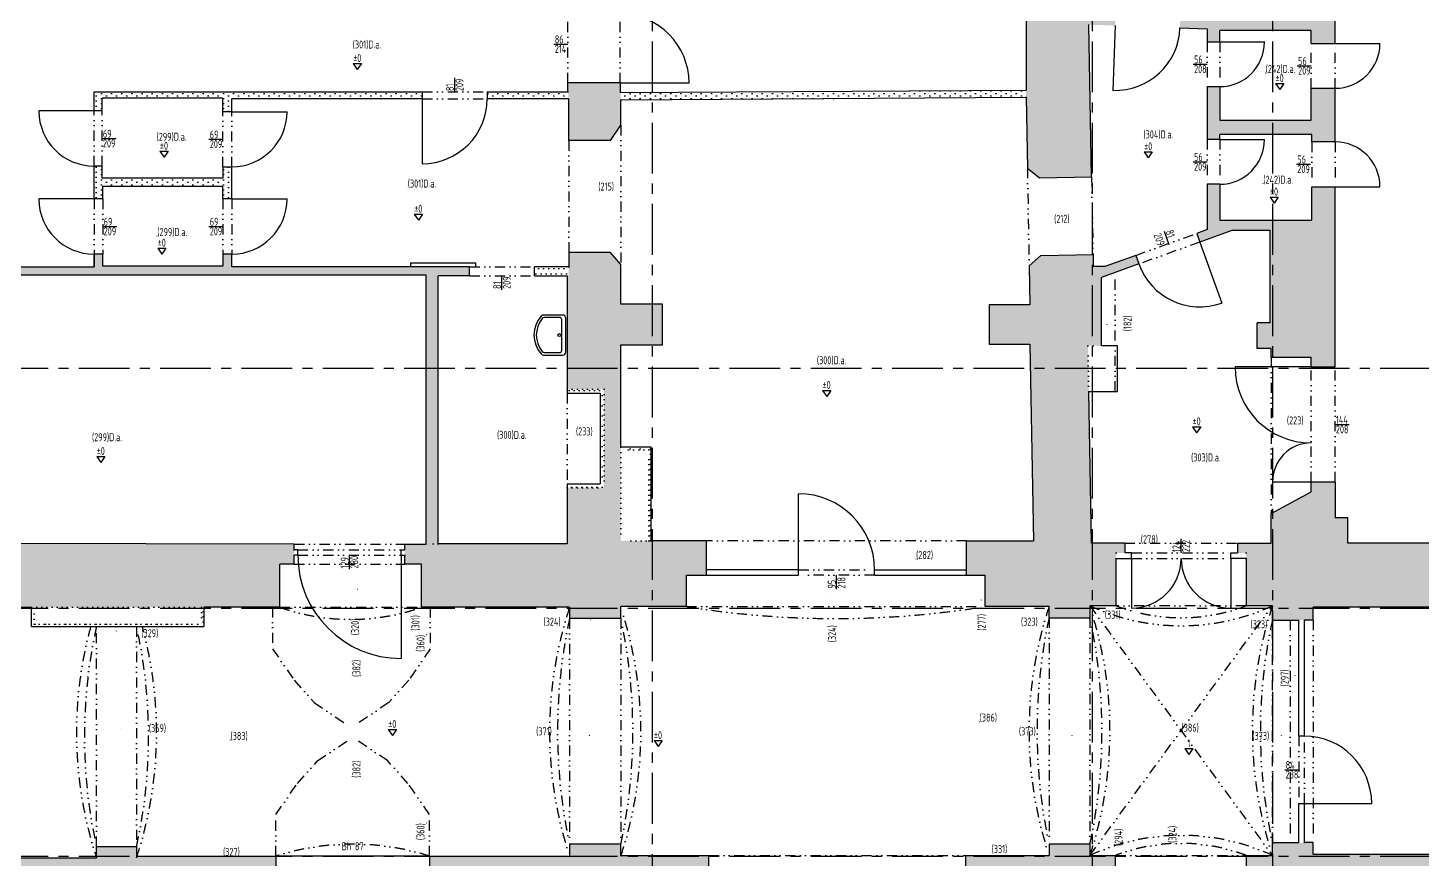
# Model space of a CAD drawing. Header units: centimetres. Extents: x -147 to 196535, y -264 to 83836.
# Drawn here: x 129409 to 164244, y 25113 to 45893 of the extents above; entities that cross this region are included whole.
import ezdxf
from ezdxf.enums import TextEntityAlignment as Align

# ---------------------------------------------------------------- set-up
doc = ezdxf.new("R2010")
doc.units = ezdxf.units.CM
doc.header["$LTSCALE"] = 20
doc.header["$PDMODE"] = 2
for name, pattern in [('GETRENNT', [31.75, 12.7, -6.35, 0, -6.35, 0, -6.35]), ('MITTE', [50.8, 31.75, -6.35, 6.35, -6.35]), ('PUNKT', [6.35, 0, -6.35])]:
    doc.linetypes.add(name, pattern=pattern)
for name, color, linetype in [('VBW.Abgelotet', 6, 'GETRENNT'), ('VBW.AbgelotetUmgeklappt', 252, 'GETRENNT'), ('VBW.Achsen', 244, 'MITTE'), ('VBW.Ansicht', 3, 'Continuous'), ('VBW.HoeheAbsolut', 142, 'Continuous'), ('VBW.HoeheRelativ', 2, 'Continuous'), ('VBW.Installation', 200, 'Continuous'), ('VBW.Sanitaer', 4, 'Continuous'), ('VBW.Schnitt', 7, 'Continuous'), ('VBW.SchnittTrockenbau', 42, 'Continuous'), ('VBW.Schraffur', 9, 'Continuous'), ('VBW.Text', 84, 'Continuous'), ('VBW.Tuer', 4, 'Continuous'), ('VBW.Verlauf', 2, 'PUNKT')]:
    doc.layers.add(name, color=color, linetype=linetype)
doc.styles.add('VBWText', font='isocp.shx', dxfattribs={"width": 0.8})
pattern_1 = [(90, (-7744151.96, 15768824.58), (-126.9999996, 63.4999998), [0, -126.9999996])]
pattern_2 = [(360, (-7744151.96, 15768824.58), (63.4999998, 126.9999996), [0, -126.9999996])]

# ---------------------------------------------------------------- blocks, each defined once
blk = doc.blocks.new('HoeKote')
for p, q in [((-1.01, 1.5), (1.01, 1.5)), ((-1.01, 1.5), (0, 0)), ((1.01, 1.5), (0, 0))]:
    blk.add_line(p, q)
at = {"style": 'VBWText', "width": 0.8}
blk.add_attdef('HOEHE', text='', height=2, rotation=0.1, dxfattribs=at).set_placement((0, 2.86), align=Align.MIDDLE)
blk = doc.blocks.new('Waschbecken')
for p, q in [((-25, 8), (-25, -15.9)), ((-22, 6.6), (-22, -11.9)), ((22, -11.9), (22, 6.6)), ((25, -15.9), (25, 8)), ((-19, -14.9), (19, -14.9)), ((-21, -19.9), (21, -19.9))]:
    blk.add_line(p, q)
blk.add_circle((0, -11.9), 1.81)
for centre, radius, start, end in [((0, -15.9), 35.8, 48.6972, 131.3028), ((-21, 8), 4, 131.3028, 180), ((-18, 6.6), 4, 128.6562, 180), ((0, -15.9), 32.8, 51.3438, 128.6562), ((18, 6.6), 4, 0, 51.3438), ((21, 8), 4, 0, 48.6972), ((-21, -15.9), 4, 180, 270), ((-19, -11.9), 3, 180, 270), ((19, -11.9), 3, 270, 0), ((21, -15.9), 4, 270, 0)]:
    blk.add_arc(centre, radius, start, end)

msp = doc.modelspace()

# ---------------------------------------------------------------- hatches: boundary and pattern name
at = {"layer": 'VBW.Schraffur'}
h = msp.add_hatch(color=256, dxfattribs=at)
h.dxf.hatch_style = 1
h.paths.add_polyline_path([(154349.2, 44337.3), (154349.2, 44156.9), (154381.4, 42387.2), (154685.9, 42142.7), (155985.7, 42166.3), (155916.5, 45973.6), (156575.3, 45950.4), (156584.4, 46210.2), (155915.7, 46233.8), (155916.4, 46983.6), (156216.4, 46983.3), (156217, 47583.3), (155917, 47583.6), (155919, 49603.6), (154819, 49604.6), (154821.1, 51784.6), (155921.1, 51783.6), (155922.2, 52963.6), (156122.2, 52963.6), (156122.2, 54063.6), (156331.8, 54063.6), (156331.8, 54397.3), (156301.8, 54397.3, 0.4142136), (156241.8, 54457.3), (156241.8, 54477.3), (155942.4, 54477.3), (155942.4, 54497.3), (155862.4, 54497.3), (155862.4, 54437.3), (154009.2, 54437.3), (154009.2, 54057.3), (151189.2, 54057.3), (151189.2, 54117.3), (151109.2, 54117.3), (151109.2, 54097.3), (150879.2, 54097.3), (150879.2, 54077.3, 0.4142136), (150819.2, 54017.3), (150789.2, 54017.3), (150789.2, 53757.3), (151009.2, 53757.3), (151009.2, 52497.3), (154349.2, 52497.3)])
h = msp.add_hatch(color=256, dxfattribs=at)
h.dxf.hatch_style = 1
h.paths.add_polyline_path([(160482.2, 47583.6), (160182.2, 47583.6), (160182.2, 46083.6), (158203.4, 46153.2), (158194.3, 45893.4), (158875.7, 45869.4), (158875.7, 45543.6), (159185.7, 45543.6), (159185.7, 45823.6), (161475.7, 45823.6), (161475.7, 45503.6), (162069.2, 45503.6), (162069.2, 46957.3), (166089.2, 46957.3), (166089.2, 47537.3), (162049.2, 47537.3), (162049.2, 52517.3), (165409.2, 52517.3), (165409.2, 53777.3), (165629.2, 53777.3), (165629.2, 54037.3), (165599.2, 54037.3, 0.4142136), (165539.2, 54097.3), (165539.2, 54117.3), (165309.2, 54117.3), (165309.2, 54137.3), (165229.2, 54137.3), (165229.2, 54077.3), (162409.2, 54077.3), (162409.2, 54437.3), (160562, 54437.3), (160562, 54497.3), (160482, 54497.3), (160482, 54477.3), (160182.6, 54477.3), (160182.6, 54457.3, 0.4142136), (160122.6, 54397.3), (160092.6, 54397.3), (160092.6, 54063.6), (160302.2, 54063.6), (160302.2, 52963.6), (160482.2, 52963.6)])
h = msp.add_hatch(dxfattribs=at)
h.set_pattern_fill('DOTS', color=42, scale=4, angle=-61.71788)
h.set_pattern_definition(pattern_1)
h.paths.add_polyline_path([(134503.6, 44117.3), (139263.6, 44117.3), (139263.6, 44297.3), (131063.6, 44297.3), (131063.6, 43817.3), (131263.6, 43817.3), (131263.6, 44137.3), (134283.6, 44137.3), (134283.6, 43797.3), (134503.6, 43797.3)])
h = msp.add_hatch(dxfattribs=at)
h.set_pattern_fill('DOTS', color=42, scale=4, angle=-61.71788)
h.set_pattern_definition(pattern_1)
h.paths.add_polyline_path([(142903.6, 44297.3), (140883.6, 44297.3), (140883.6, 44117.3), (142923.6, 44117.3)])
h = msp.add_hatch(color=256, dxfattribs=at)
h.dxf.hatch_style = 1
h.paths.add_polyline_path([(144223.6, 43457.3), (144223.6, 44097.3), (144209.2, 44277.3), (144209.2, 44517.3), (142903.6, 44517.3), (142903.6, 44297.3), (142923.6, 44117.3), (142923.6, 43077.3), (143963.6, 43077.3)])
h = msp.add_hatch(dxfattribs=at)
h.set_pattern_fill('DOTS', color=42, scale=4, angle=-61.71788)
h.set_pattern_definition(pattern_1)
h.paths.add_polyline_path([(154349.2, 44337.3), (144209.2, 44277.3), (144223.6, 44097.3), (154349.2, 44157.8)])
h = msp.add_hatch(color=256, dxfattribs=at)
h.dxf.hatch_style = 1
h.paths.add_polyline_path([(162069.2, 44383.6), (161475.7, 44383.6), (161475.7, 43583.6), (159185.7, 43583.6), (159185.7, 44423.6), (158875.7, 44423.6), (158875.7, 43103.6), (159185.7, 43103.6), (159185.7, 43223.6), (161489.2, 43223.6), (161489.2, 43043.6), (162069.2, 43043.6)])
h = msp.add_hatch(dxfattribs=at)
h.set_pattern_fill('DOTS', color=42, scale=4, angle=-61.71788)
h.set_pattern_definition(pattern_1)
h.paths.add_polyline_path([(134503.6, 42417.3), (134283.6, 42417.3), (134283.6, 42137.3), (131263.6, 42137.3), (131263.6, 42437.3), (131063.6, 42437.3), (131063.6, 41617.3), (131283.6, 41617.3), (131283.6, 41937.3), (134283.6, 41937.3), (134283.6, 41617.3), (134503.6, 41617.3)])
h = msp.add_hatch(color=256, dxfattribs=at)
h.dxf.hatch_style = 1
h.paths.add_polyline_path([(162069.2, 41923.6), (161489.2, 41923.6), (161489.2, 41083.6), (159185.7, 41083.6), (159185.7, 41983.6), (158875.7, 41983.6), (158875.7, 40849.7), (158612.2, 40754.9), (158689.7, 40539.7), (159486.8, 40826.5), (160449.2, 40826.5), (160449.2, 38517.3), (160119.2, 38517.3), (160119.2, 37877.3), (160469.2, 37877.3), (160469.2, 37657.3), (161469.2, 37657.3), (161469.2, 37417.3), (162069.2, 37417.3)])
h = msp.add_hatch(dxfattribs=at)
h.set_pattern_fill('DOTS', color=42, scale=4, angle=-151.71788)
h.set_pattern_definition(pattern_2)
h.paths.add_polyline_path([(140443.6, 39917.3), (134503.6, 39917.3), (134503.6, 40237.3), (134283.6, 40237.3), (134283.6, 39937.3), (131283.6, 39937.3), (131283.6, 40237.3), (131063.6, 40237.3), (131063.6, 39920.2), (127285.3, 39920.2), (126476.6, 39116.7), (126631.6, 38960.6), (127383.6, 39707.7), (139363.6, 39707.7), (139363.6, 32987.7), (139663.6, 32997.3), (139663.6, 39697.3), (140443.6, 39697.3)])
h = msp.add_hatch(color=256, dxfattribs=at)
h.dxf.hatch_style = 1
h.paths.add_polyline_path([(145263.6, 38987.7), (144223.6, 38987.7), (144223.6, 39977.3), (143963.6, 40277.3), (142923.6, 40277.3), (142923.6, 39917.3), (142923.6, 39697.3), (142883.6, 39697.3), (142883.6, 36857.3), (143803.6, 36857.3), (143803.6, 34397.3), (142883.6, 34397.3), (142883.6, 32997.3), (139663.6, 32997.3), (139363.6, 32987.7), (138823.6, 32987.7), (138823.6, 32847.7), (138823.6, 32707.7), (138823.6, 32487.7), (139243.6, 32487.7), (139243.6, 31407.7), (142943.6, 31407.7), (142943.6, 31127.7), (144223.6, 31127.7), (144223.6, 31427.7), (145863.6, 31427.7), (145863.6, 32207.7), (146363.6, 32207.7), (146363.6, 33067.7), (144983.6, 33067.7), (144223.6, 33067.7), (144223.6, 35407.7), (144223.6, 37967.7), (145263.6, 37967.7)])
h = msp.add_hatch(color=256, dxfattribs=at)
h.dxf.hatch_style = 1
h.paths.add_polyline_path([(155943.6, 31147.7), (155943.6, 31447.7), (156603.6, 31447.7), (156603.6, 32627.7), (156603.6, 32767.7), (156813.6, 32767.7), (156813.6, 33007.7), (155983.6, 33007.7), (155914.5, 36806.5), (155893.8, 37946.5), (156234.5, 37946.5), (156234.5, 39656.4), (157165.3, 39991.3), (157087.9, 40206.5), (156337.4, 39936.5), (156026.2, 39936.5), (156021, 40226.6), (154721.2, 40203), (154425.8, 39947.6), (154443.6, 38967.7), (153423.6, 38967.7), (153423.6, 37987.7), (154443.6, 37987.7), (154533.1, 33067.7), (152863.6, 33067.7), (152863.6, 32207.7), (153323.6, 32207.7), (153323.6, 31427.7), (154923.6, 31427.7), (154923.6, 31147.7)])
h = msp.add_hatch(dxfattribs=at)
h.set_pattern_fill('DOTS', color=42, scale=4, angle=-151.71788)
h.set_pattern_definition(pattern_2)
h.paths.add_polyline_path([(142923.6, 39917.3), (142063.6, 39917.3), (142063.6, 39697.3), (142883.6, 39697.3), (142923.6, 39697.3)])
h = msp.add_hatch(dxfattribs=at)
h.set_pattern_fill('DOTS', color=42, scale=4, angle=-151.71788)
h.set_pattern_definition(pattern_2)
h.paths.add_polyline_path([(143803.6, 36857.3), (142883.6, 36857.3), (142883.6, 36757.3), (143703.6, 36757.3), (143703.6, 34497.3), (142883.6, 34497.3), (142883.6, 34397.3), (143803.6, 34397.3)])
h = msp.add_hatch(dxfattribs=at)
h.set_pattern_fill('DOTS', color=42, scale=4, angle=-61.71788)
h.set_pattern_definition(pattern_1)
h.paths.add_polyline_path([(144983.6, 35407.7), (144223.6, 35407.7), (144223.6, 35347.7), (144923.6, 35347.7), (144923.6, 33067.7), (144983.6, 33067.7)])
h = msp.add_hatch(color=256, dxfattribs=at)
h.dxf.hatch_style = 1
h.paths.add_polyline_path([(168763.6, 33007.7), (162383.6, 33007.7), (162383.6, 33647.7), (162069.2, 33647.7), (162069.2, 34537.3), (161469.2, 34537.3), (161469.2, 34297.3), (160469.2, 33757.3), (160469.2, 33007.7), (159633.6, 33007.7), (159633.6, 32767.7), (159843.6, 32767.7), (159843.6, 32627.7), (159843.6, 31447.7), (160503.6, 31447.7), (160503.6, 31087.7), (161163.6, 31087.7), (161303.6, 31087.7), (161523.6, 31087.7), (161523.6, 31407.7), (165003.6, 31407.7), (165003.6, 32407.7), (168763.6, 32407.7)])
h = msp.add_hatch(color=256, dxfattribs=at)
h.dxf.hatch_style = 1
h.paths.add_polyline_path([(135703.6, 32487.7), (136063.6, 32487.7), (136063.6, 32707.7), (136063.6, 32847.7), (136063.6, 32987.7), (127043.6, 33007.7), (127043.6, 32867.7), (127043.6, 32727.7), (127043.6, 32487.7), (127443.6, 32487.7), (127443.6, 31407.7), (129503.6, 31407.7), (133803.6, 31407.7), (135703.6, 31407.7)])
h = msp.add_hatch(dxfattribs=at)
h.set_pattern_fill('DOTS', color=42, scale=4, angle=-61.71788)
h.set_pattern_definition(pattern_1)
h.paths.add_polyline_path([(133803.6, 31407.7), (133743.6, 31407.7), (133743.6, 30987.7), (129563.6, 30987.7), (129563.6, 31407.7), (129503.6, 31407.7), (129503.6, 30927.7), (133803.6, 30927.7)])
h = msp.add_hatch(color=256, dxfattribs=at)
h.dxf.hatch_style = 1
h.paths.add_polyline_path([(143549.2, 23617.3), (143549.2, 22297.3), (143489.2, 22297.3), (143489.2, 22217.3), (143509.2, 22217.3), (143509.2, 21987.3), (143529.2, 21987.3, 0.4142136), (143589.2, 21927.3), (143589.2, 21897.3), (143849.2, 21897.3), (143849.2, 22137.3), (145109.2, 22137.3), (145109.2, 23887.7), (146423.6, 23887.7), (146423.6, 24467.7), (146423.6, 24607.7), (146423.6, 25207.7), (144223.6, 25207.7), (144223.6, 25487.7), (142943.6, 25487.7), (142943.6, 25187.7), (139443.6, 25187.7), (139443.6, 23957.3), (139229.2, 23957.3), (139229.2, 23697.3), (139259.2, 23697.3, 0.4142136), (139319.2, 23637.3), (139319.2, 23617.3), (139549.2, 23617.3), (139549.2, 23597.3), (139629.2, 23597.3), (139629.2, 23657.3), (142609.2, 23657.3), (142609.2, 23617.3)])
h = msp.add_hatch(color=256, dxfattribs=at)
h.dxf.hatch_style = 1
h.paths.add_polyline_path([(156046.7, 22872.1), (156064.7, 23947.7), (156643.6, 23947.7), (156803.6, 23947.7), (156803.6, 24287.7), (156583.6, 24287.7), (156583.6, 25207.7), (155943.6, 25207.7), (155943.6, 25487.7), (154923.6, 25487.7), (154923.6, 25207.7), (152843.6, 25207.7), (152843.6, 24607.7), (152843.6, 24467.7), (152843.6, 23887.7), (155123.6, 23887.7), (155029.2, 17077.3), (145109.2, 17077.3), (145109.2, 18977.3), (143849.2, 18977.3), (143849.2, 19217.3), (143589.2, 19217.3), (143589.2, 19187.3, 0.4142136), (143529.2, 19127.3), (143509.2, 19127.3), (143509.2, 18897.3), (143489.2, 18897.3), (143489.2, 18817.3), (143549.2, 18817.3), (143549.2, 15017.3), (143489.2, 15017.3), (143489.2, 14937.3), (143509.2, 14937.3), (143509.2, 14707.3), (143529.2, 14707.3, 0.4142136), (143589.2, 14647.3), (143589.2, 14617.3), (143849.2, 14617.3), (143849.2, 14797.3), (145049.2, 14797.3), (145049.2, 15477.3), (148689.2, 15477.3), (148689.2, 15317.3), (149289.2, 15317.3), (149289.2, 15477.3), (154769.2, 15477.3), (154769.2, 15317.3), (155369.2, 15317.3), (155369.2, 15477.3), (156533.6, 15477.3), (156533.6, 15927.7), (156533.6, 16067.7), (156533.6, 16587.7), (155961.1, 16587.7)])
h = msp.add_hatch(color=256, dxfattribs=at)
h.dxf.hatch_style = 1
h.paths.add_polyline_path([(161523.6, 25227.7), (161523.6, 25527.7), (161303.6, 25527.7), (161163.6, 25527.7), (160503.6, 25527.7), (160503.6, 25207.7), (159843.6, 25207.7), (159843.6, 24287.7), (159623.6, 24287.7), (159623.6, 23947.7), (160483.6, 23947.7), (160483.6, 23603), (161123.6, 23594.3), (161123.6, 23927.7), (161603.6, 23927.7), (168593.6, 23927.7), (168593.6, 25227.7), (165813.6, 25227.7), (165073.6, 25227.7)])
h = msp.add_hatch(color=256, dxfattribs=at)
h.dxf.hatch_style = 1
h.paths.add_polyline_path([(128249.2, 24237.3), (128249.2, 18077.3), (123829.2, 18077.3), (123829.2, 24237.3), (124649.2, 24237.3), (124649.2, 24017.3), (124809.2, 24017.3), (124809.2, 24237.3), (124809.2, 24307.7), (124563.6, 24307.7), (124563.6, 25147.7), (122183.6, 25147.7), (122183.6, 23587.7), (123013.6, 23587.7), (123013.6, 18137.6), (122519.2, 18137.6), (122519.2, 17817.6), (122469.2, 17817.6), (122469.2, 17557.6), (122389.2, 17557.6), (122389.2, 17197.6), (122689.2, 17197.6), (122689.2, 17257.6), (129109.2, 17257.6), (129109.2, 23657.3), (130769.2, 23657.3), (130769.2, 23557.3), (132469.2, 23557.3), (132469.2, 23657.3), (135449.2, 23657.3), (135449.2, 23597.3), (135529.2, 23597.3), (135529.2, 23617.3), (135759.2, 23617.3), (135759.2, 23637.3, 0.4142136), (135819.2, 23697.3), (135849.2, 23697.3), (135849.2, 23957.3), (135603.6, 23957.3), (135603.6, 25187.7), (132123.6, 25187.7), (132123.6, 25427.7), (131123.6, 25427.7), (131123.6, 25147.7), (127643.6, 25147.7), (127643.6, 24307.7), (127409.2, 24307.7), (127409.2, 24017.3), (127569.2, 24017.3), (127569.2, 24237.3)])

# ---------------------------------------------------------------- linework, layer by layer
at = {"layer": 'VBW.Abgelotet'}
for p, q in [((142903.6, 44517.3), (142903.6, 46237.3)), ((144209.2, 44517.3), (144209.2, 46237.3)), ((158875.7, 45543.6), (158875.7, 44423.6)), ((159185.7, 45543.6), (159185.7, 44423.6)), ((161475.7, 44383.6), (161475.7, 45503.6)), ((162069.2, 44383.6), (162069.2, 45503.6)), ((139263.6, 44297.3), (140883.6, 44297.3)), ((139263.6, 44117.3), (140883.6, 44117.3)), ((131063.6, 42437.3), (131063.6, 43817.3)), ((131263.6, 42437.3), (131263.6, 43817.3)), ((134283.6, 42417.3), (134283.6, 43797.3)), ((134503.6, 42417.3), (134503.6, 43797.3)), ((144223.6, 43457.3), (144223.6, 39977.3)), ((142923.6, 43077.3), (142923.6, 40277.3)), ((158875.7, 43103.6), (158875.7, 41983.6)), ((159185.7, 43103.6), (159185.7, 41983.6)), ((161489.2, 43043.6), (161489.2, 41923.6)), ((162069.2, 43043.6), (162069.2, 41923.6)), ((154381.4, 42387.2), (154425.8, 39947.6)), ((155985.7, 42166.3), (156021, 40226.6)), ((131063.6, 41617.3), (131063.6, 40237.3)), ((131283.6, 41617.3), (131283.6, 40237.3)), ((134283.6, 41617.3), (134283.6, 40237.3)), ((134503.6, 41617.3), (134503.6, 40237.3)), ((157087.9, 40206.5), (158612.2, 40754.9)), ((158689.7, 40539.7), (157165.3, 39991.3)), ((140443.6, 39917.3), (142063.6, 39917.3)), ((156574.5, 36806.5), (156574.5, 39778.7)), ((140443.6, 39697.3), (142063.6, 39697.3)), ((160469.2, 37657.3), (160469.2, 33757.3)), ((161469.2, 34537.3), (161469.2, 37417.3)), ((162069.2, 34537.3), (162069.2, 37417.3)), ((142883.6, 36757.3), (142883.6, 34497.3)), ((136063.6, 32987.7), (138823.6, 32987.7)), ((136153.6, 32847.7), (138733.6, 32847.7)), ((152863.6, 33067.7), (146363.6, 33067.7)), ((156813.6, 33007.7), (159633.6, 33007.7)), ((156983.6, 32767.7), (159463.6, 32767.7)), ((136063.6, 32487.7), (138823.6, 32487.7)), ((136153.6, 32707.7), (138733.6, 32707.7)), ((156983.6, 32627.7), (159463.6, 32627.7)), ((148663.6, 32347.7), (150563.6, 32347.7)), ((150563.6, 32207.7), (148663.6, 32207.7)), ((135523.6, 31407.7), (135523.6, 30367.7)), ((135703.6, 31407.7), (139243.6, 31407.7)), ((139463.6, 31407.7), (139463.6, 30367.7)), ((145863.6, 31427.7), (153323.6, 31427.7)), ((155943.6, 31447.7), (160503.6, 25207.7)), ((155943.6, 25207.7), (160503.6, 31447.7)), ((159843.6, 31447.7), (156603.6, 31447.7)), ((142943.6, 31127.7), (142943.6, 25487.7)), ((144223.6, 31127.7), (144223.6, 25487.7)), ((154923.6, 31147.7), (154923.6, 25487.7)), ((155943.6, 31147.7), (155943.6, 25487.7)), ((160503.6, 25527.7), (160503.6, 31087.7)), ((160943.6, 31087.7), (160943.6, 25527.7)), ((161523.6, 31087.7), (161523.6, 25527.7)), ((131123.6, 25427.7), (131123.6, 30927.7)), ((132123.6, 30927.7), (132123.6, 25427.7)), ((135523.6, 30367.7), (136063.6, 29587.7)), ((139463.6, 30367.7), (138923.6, 29587.7)), ((136063.6, 29587.7), (136563.6, 29027.7)), ((138923.6, 29587.7), (138423.6, 29027.7)), ((136563.6, 29027.7), (137493.6, 28400.5)), ((138423.6, 29027.7), (137493.6, 28400.5)), ((136643.6, 27567.7), (137523.6, 28161.2)), ((138403.6, 27567.7), (137523.6, 28161.2)), ((161163.6, 28187.7), (161163.6, 26507.7)), ((161303.6, 26507.7), (161303.6, 28187.7)), ((136143.6, 27007.7), (136643.6, 27567.7)), ((138903.6, 27007.7), (138403.6, 27567.7)), ((135603.6, 26227.7), (136143.6, 27007.7)), ((139443.6, 26227.7), (138903.6, 27007.7)), ((135603.6, 25187.7), (135603.6, 26227.7)), ((139443.6, 25187.7), (139443.6, 26227.7)), ((146423.6, 25207.7), (152843.6, 25207.7)), ((156583.6, 25207.7), (159843.6, 25207.7))]:
    msp.add_line(p, q, dxfattribs=at)
at = {"layer": 'VBW.AbgelotetUmgeklappt'}
for centre, radius, start, end in [((137473.6, 36479.2), 5371.5, 250.76054, 289.23946), ((152365.7, 28297.7), 9922.1, 161.73323, 198.26677), ((134801.5, 28297.7), 9922.1, 341.73323, 18.26677), ((149593.6, 54465.9), 23338.2, 260.80332, 279.19668), ((164345.7, 28317.7), 9922.1, 161.73323, 198.26677), ((158223.6, 36396.1), 5448.4, 245.26188, 294.73812), ((146521.5, 28317.7), 9922.1, 341.73323, 18.26677), ((158223.6, 35671.7), 4524, 249.01705, 290.98295), ((169988, 28327.7), 9984.4, 161.7908, 198.2092), ((156047.6, 28307.7), 13404, 167.85509, 192.14491), ((131119.6, 28307.7), 13404, 347.85509, 12.14491), ((168121.8, 28317.7), 13498.2, 167.89768, 192.10232), ((142745.4, 28317.7), 13498.2, 347.89768, 12.10232), ((173234.3, 28307.7), 13030.7, 167.68167, 192.31833), ((140670.5, 28277.7), 10046.9, 164.70654, 198.152), ((143577.8, 28177.7), 12754.2, 167.54834, 192.45166), ((119669.4, 28177.7), 12754.2, 347.54834, 12.45166), ((122576.7, 28277.7), 10046.9, 341.848, 15.29346), ((137523.6, 19193.7), 6294, 72.23868, 107.76132), ((158223.6, 20259.3), 5448.4, 65.26188, 114.73812), ((158213.6, 20929.6), 4578.2, 69.14294, 110.85706)]:
    msp.add_arc(centre, radius, start, end, dxfattribs=at)
at = {"layer": 'VBW.Achsen', "ltscale": 2}
for p, q in [((145012.1, 1612.9), (145012.1, 55784.5)), ((156012.1, 1612.9), (156012.1, 55784.5)), ((160512.1, 1612.9), (160512.1, 55784.5)), ((174622.3, 37374.8), (19455.7, 37374.8)), ((174622.3, 31374.8), (19455.7, 31374.8)), ((174622.3, 25174.8), (19455.7, 25174.8))]:
    msp.add_line(p, q, dxfattribs=at)
at = {"layer": 'VBW.Ansicht'}
msp.add_line((139443.6, 25187.7), (135603.6, 25187.7), dxfattribs=at)
at = {"layer": 'VBW.HoeheRelativ'}
for p in [(137524.8, 45377.4), (160335.2, 44766.5), (132624, 43070.1), (157280.2, 43130.1), (138899.6, 41901.9), (143660.1, 41827.4), (160275, 41997.7), (155051.3, 41017.5), (132642.2, 40690.8), (156377.8, 38473), (149121.5, 37484.1), (160864.4, 35979.9), (131010.1, 35560), (141131, 35619.4), (143101.6, 35706.2), (158471.6, 35054.5), (157493.3, 32847.8), (151601.2, 32616.3), (137640.1, 31861.5), (139127.9, 31755.2), (149442.5, 31772.7), (153233.6, 31591.7), (155964.2, 31418), (143470.7, 31112.6), (155532.5, 31112.6), (160764, 31072.3), (131622.7, 30816.4), (139364.4, 30727.9), (137717.1, 29667.6), (161072.3, 29707.8), (131729, 28372.1), (153188.3, 28551.6), (158231.2, 28298.7), (134470.9, 28091.7), (143437.5, 28207.8), (155499.3, 28207.8), (160730.8, 28207.8), (137717.1, 27146.8), (139364.4, 26018.7), (134284.7, 25192.8), (153486.9, 25267.2)]:
    msp.add_point(p, dxfattribs=at)
at = {"layer": 'VBW.Installation'}
for p, q in [((156634.5, 37946.5), (156234.5, 37946.5)), ((156634.5, 36806.5), (156634.5, 37946.5)), ((155914.5, 36806.5), (156634.5, 36806.5)), ((136153.6, 32847.7), (136063.6, 32847.7)), ((136153.6, 32707.7), (136153.6, 32847.7)), ((138733.6, 32707.7), (138733.6, 32847.7)), ((138733.6, 32847.7), (138823.6, 32847.7)), ((156983.6, 32767.7), (156813.6, 32767.7)), ((156983.6, 32627.7), (156983.6, 32767.7)), ((159463.6, 32627.7), (159463.6, 32767.7)), ((159463.6, 32767.7), (159633.6, 32767.7)), ((136153.6, 32707.7), (136063.6, 32707.7)), ((138733.6, 32707.7), (138823.6, 32707.7)), ((156603.6, 32627.7), (156983.6, 32627.7)), ((159843.6, 32627.7), (159463.6, 32627.7)), ((148663.6, 32347.7), (146363.6, 32347.7)), ((146363.6, 32207.7), (148663.6, 32207.7)), ((148663.6, 32207.7), (148663.6, 32347.7)), ((150563.6, 32207.7), (150563.6, 32347.7)), ((150563.6, 32347.7), (152863.6, 32347.7)), ((150563.6, 32207.7), (152863.6, 32207.7)), ((161163.6, 28187.7), (161163.6, 31087.7)), ((161303.6, 28187.7), (161303.6, 31087.7)), ((161303.6, 28187.7), (161163.6, 28187.7)), ((161163.6, 25527.7), (161163.6, 26507.7)), ((161163.6, 26507.7), (161303.6, 26507.7)), ((161303.6, 25527.7), (161303.6, 26507.7))]:
    msp.add_line(p, q, dxfattribs=at)
at = {"layer": 'VBW.Schnitt'}
for p, q in [((154349.2, 52497.3), (154349.2, 44337.3)), ((162069.2, 45503.6), (162069.2, 46957.3)), ((155985.7, 42166.3), (155916.5, 45973.6)), ((158194.3, 45893.4), (158875.7, 45869.4)), ((158875.7, 45869.4), (158875.7, 45543.6)), ((161475.7, 45823.6), (159185.7, 45823.6)), ((159185.7, 45543.6), (159185.7, 45823.6)), ((161475.7, 45503.6), (161475.7, 45823.6)), ((158875.7, 45543.6), (159185.7, 45543.6)), ((161475.7, 45503.6), (162069.2, 45503.6)), ((142903.6, 44297.3), (142903.6, 44517.3)), ((144209.2, 44517.3), (142903.6, 44517.3)), ((144209.2, 44517.3), (144209.2, 44277.3)), ((158875.7, 44423.6), (158875.7, 43103.6)), ((158875.7, 44423.6), (159185.7, 44423.6)), ((159185.7, 44423.6), (159185.7, 43583.6)), ((161475.7, 43583.6), (161475.7, 44383.6)), ((161475.7, 44383.6), (162069.2, 44383.6)), ((162069.2, 43043.6), (162069.2, 44383.6)), ((142923.6, 43077.3), (142923.6, 44117.3)), ((144223.6, 43457.3), (144223.6, 44097.3)), ((154349.2, 44156.9), (154381.4, 42387.2)), ((159185.7, 43583.6), (161475.7, 43583.6)), ((143963.6, 43077.3), (144223.6, 43457.3)), ((161489.2, 43223.6), (159185.7, 43223.6)), ((159185.7, 43103.6), (159185.7, 43223.6)), ((161489.2, 43043.6), (161489.2, 43223.6)), ((143963.6, 43077.3), (142923.6, 43077.3)), ((159185.7, 43103.6), (158875.7, 43103.6)), ((162069.2, 43043.6), (161489.2, 43043.6)), ((154381.4, 42387.2), (154685.9, 42142.7)), ((154685.9, 42142.7), (155985.7, 42166.3)), ((158875.7, 41983.6), (158875.7, 40849.7)), ((159185.7, 41983.6), (158875.7, 41983.6)), ((159185.7, 41983.6), (159185.7, 41083.6)), ((161489.2, 41083.6), (161489.2, 41923.6)), ((161489.2, 41923.6), (162069.2, 41923.6)), ((162069.2, 37417.3), (162069.2, 41923.6)), ((158875.7, 40849.7), (158612.2, 40754.9)), ((159486.8, 40826.5), (158689.7, 40539.7)), ((159185.7, 41083.6), (161489.2, 41083.6)), ((160449.2, 40826.5), (159486.8, 40826.5)), ((160449.2, 38517.3), (160449.2, 40826.5)), ((158612.2, 40754.9), (158689.7, 40539.7)), ((143963.6, 40277.3), (142923.6, 40277.3)), ((142923.6, 40277.3), (142923.6, 39917.3)), ((144223.6, 39977.3), (143963.6, 40277.3)), ((154721.2, 40203), (154425.8, 39947.6)), ((154721.2, 40203), (156021, 40226.6)), ((156021, 40226.6), (156026.2, 39936.5)), ((157087.9, 40206.5), (156337.4, 39936.5)), ((157087.9, 40206.5), (157165.3, 39991.3)), ((144223.6, 38987.7), (144223.6, 39977.3)), ((154425.8, 39947.6), (154443.6, 38967.7)), ((156026.2, 39936.5), (156337.4, 39936.5)), ((157165.3, 39991.3), (156234.5, 39656.4)), ((142883.6, 39697.3), (142883.6, 36757.3)), ((156234.5, 37946.5), (156234.5, 39656.4)), ((145263.6, 38987.7), (144223.6, 38987.7)), ((145263.6, 37967.7), (145263.6, 38987.7)), ((154443.6, 38967.7), (153423.6, 38967.7)), ((153423.6, 38967.7), (153423.6, 37987.7)), ((160449.2, 38517.3), (160119.2, 38517.3)), ((160119.2, 37877.3), (160119.2, 38517.3)), ((153423.6, 37987.7), (154443.6, 37987.7)), ((154443.6, 37987.7), (154533.1, 33067.7)), ((144223.6, 35407.7), (144223.6, 37967.7)), ((144223.6, 37967.7), (145263.6, 37967.7)), ((160469.2, 37877.3), (160119.2, 37877.3)), ((160469.2, 37657.3), (160469.2, 37877.3)), ((160469.2, 37657.3), (161469.2, 37657.3)), ((161469.2, 37417.3), (161469.2, 37657.3)), ((161469.2, 37417.3), (162069.2, 37417.3)), ((155983.6, 33007.7), (155914.5, 36806.5)), ((142883.6, 34497.3), (142883.6, 32997.3)), ((162069.2, 34537.3), (161469.2, 34537.3)), ((161469.2, 34297.3), (161469.2, 34537.3)), ((162069.2, 34537.3), (162069.2, 33647.7)), ((160469.2, 33757.3), (161469.2, 34297.3)), ((160469.2, 33007.7), (160469.2, 33757.3)), ((162383.6, 33647.7), (162069.2, 33647.7)), ((162383.6, 33007.7), (162383.6, 33647.7)), ((136063.6, 32987.7), (127043.6, 33007.7)), ((136063.6, 32847.7), (136063.6, 32987.7)), ((138823.6, 32847.7), (138823.6, 32987.7)), ((138823.6, 32987.7), (139363.6, 32987.7)), ((142883.6, 32997.3), (139663.6, 32997.3)), ((146363.6, 33067.7), (144983.6, 33067.7)), ((146363.6, 32207.7), (146363.6, 33067.7)), ((152863.6, 32207.7), (152863.6, 33067.7)), ((152863.6, 33067.7), (154533.1, 33067.7)), ((156813.6, 33007.7), (155983.6, 33007.7)), ((156813.6, 33007.7), (156813.6, 32767.7)), ((159633.6, 33007.7), (160469.2, 33007.7)), ((159633.6, 33007.7), (159633.6, 32767.7)), ((168763.6, 33007.7), (162383.6, 33007.7)), ((136063.6, 32487.7), (135703.6, 32487.7)), ((135703.6, 31407.7), (135703.6, 32487.7)), ((136063.6, 32487.7), (136063.6, 32707.7)), ((138823.6, 32487.7), (138823.6, 32707.7)), ((139243.6, 32487.7), (138823.6, 32487.7)), ((139243.6, 31407.7), (139243.6, 32487.7)), ((156603.6, 31447.7), (156603.6, 32627.7)), ((159843.6, 32627.7), (159843.6, 31447.7)), ((145863.6, 31427.7), (145863.6, 32207.7)), ((145863.6, 32207.7), (146363.6, 32207.7)), ((152863.6, 32207.7), (153323.6, 32207.7)), ((153323.6, 31427.7), (153323.6, 32207.7)), ((127443.6, 31407.7), (129503.6, 31407.7)), ((135703.6, 31407.7), (133803.6, 31407.7)), ((142943.6, 31407.7), (139243.6, 31407.7)), ((142943.6, 31407.7), (142943.6, 31127.7)), ((145863.6, 31427.7), (144223.6, 31427.7)), ((144223.6, 31127.7), (144223.6, 31427.7)), ((154923.6, 31427.7), (153323.6, 31427.7)), ((154923.6, 31147.7), (154923.6, 31427.7)), ((156603.6, 31447.7), (155943.6, 31447.7)), ((155943.6, 31447.7), (155943.6, 31147.7)), ((160503.6, 31447.7), (159843.6, 31447.7)), ((160503.6, 31087.7), (160503.6, 31447.7)), ((165003.6, 31407.7), (161523.6, 31407.7)), ((161523.6, 31087.7), (161523.6, 31407.7)), ((144223.6, 31127.7), (142943.6, 31127.7)), ((154923.6, 31147.7), (155943.6, 31147.7)), ((160503.6, 31087.7), (161163.6, 31087.7)), ((161523.6, 31087.7), (161303.6, 31087.7)), ((144223.6, 25487.7), (142943.6, 25487.7)), ((142943.6, 25487.7), (142943.6, 25187.7)), ((144223.6, 25207.7), (144223.6, 25487.7)), ((155943.6, 25487.7), (154923.6, 25487.7)), ((154923.6, 25487.7), (154923.6, 25207.7)), ((155943.6, 25487.7), (155943.6, 25207.7)), ((160503.6, 25527.7), (161163.6, 25527.7)), ((160503.6, 25207.7), (160503.6, 25527.7)), ((161523.6, 25527.7), (161303.6, 25527.7)), ((161523.6, 25227.7), (161523.6, 25527.7)), ((127643.6, 25147.7), (131123.6, 25147.7)), ((131123.6, 25147.7), (131123.6, 25427.7)), ((131123.6, 25427.7), (132123.6, 25427.7)), ((132123.6, 25427.7), (132123.6, 25187.7)), ((132123.6, 25187.7), (135603.6, 25187.7)), ((135603.6, 25187.7), (135603.6, 23957.3)), ((139443.6, 25187.7), (142943.6, 25187.7)), ((139443.6, 25187.7), (139443.6, 23957.3)), ((144223.6, 25207.7), (146423.6, 25207.7)), ((146423.6, 24607.7), (146423.6, 25207.7)), ((152843.6, 24607.7), (152843.6, 25207.7)), ((152843.6, 25207.7), (154923.6, 25207.7)), ((155943.6, 25207.7), (156583.6, 25207.7)), ((156583.6, 24287.7), (156583.6, 25207.7)), ((159843.6, 25207.7), (159843.6, 24287.7)), ((159843.6, 25207.7), (160503.6, 25207.7)), ((165073.6, 25227.7), (161523.6, 25227.7))]:
    msp.add_line(p, q, dxfattribs=at)
at = {"layer": 'VBW.SchnittTrockenbau'}
for p, q in [((131063.6, 43817.3), (131063.6, 44297.3)), ((131063.6, 44297.3), (139263.6, 44297.3)), ((139263.6, 44297.3), (139263.6, 44117.3)), ((140883.6, 44297.3), (142903.6, 44297.3)), ((140883.6, 44297.3), (140883.6, 44117.3)), ((144209.2, 44277.3), (154349.2, 44337.3)), ((134283.6, 44137.3), (131263.6, 44137.3)), ((131263.6, 43817.3), (131263.6, 44137.3)), ((134283.6, 43797.3), (134283.6, 44137.3)), ((139263.6, 44117.3), (134503.6, 44117.3)), ((134503.6, 43797.3), (134503.6, 44117.3)), ((142923.6, 44117.3), (140883.6, 44117.3)), ((144223.6, 44097.3), (154349.2, 44157.8)), ((131263.6, 43817.3), (131063.6, 43817.3)), ((134503.6, 43797.3), (134283.6, 43797.3)), ((131063.6, 41617.3), (131063.6, 42437.3)), ((131263.6, 42437.3), (131063.6, 42437.3)), ((131263.6, 42137.3), (131263.6, 42437.3)), ((134283.6, 42417.3), (134283.6, 42137.3)), ((134283.6, 42417.3), (134503.6, 42417.3)), ((134503.6, 41617.3), (134503.6, 42417.3)), ((134283.6, 42137.3), (131263.6, 42137.3)), ((131283.6, 41617.3), (131283.6, 41937.3)), ((131283.6, 41937.3), (134283.6, 41937.3)), ((134283.6, 41617.3), (134283.6, 41937.3)), ((131283.6, 41617.3), (131063.6, 41617.3)), ((134503.6, 41617.3), (134283.6, 41617.3)), ((131063.6, 39917.3), (131063.6, 40237.3)), ((131283.6, 40237.3), (131063.6, 40237.3)), ((131063.6, 40237.3), (131063.6, 39917.3)), ((131283.6, 39937.3), (131283.6, 40237.3)), ((134503.6, 40237.3), (134283.6, 40237.3)), ((134283.6, 40237.3), (134283.6, 39937.3)), ((134503.6, 39917.3), (134503.6, 40237.3)), ((127285.3, 39920.2), (131065.3, 39920.2)), ((134283.6, 39937.3), (131283.6, 39937.3)), ((140443.6, 39917.3), (134503.6, 39917.3)), ((140443.6, 39697.3), (140443.6, 39917.3)), ((142923.6, 39917.3), (142063.6, 39917.3)), ((142063.6, 39697.3), (142063.6, 39917.3)), ((139363.6, 39707.7), (127383.6, 39707.7)), ((139363.6, 32987.7), (139363.6, 39707.7)), ((139663.6, 32997.3), (139663.6, 39697.3)), ((140443.6, 39697.3), (139663.6, 39697.3)), ((142063.6, 39697.3), (142883.6, 39697.3)), ((142883.6, 36757.3), (143703.6, 36757.3)), ((143703.6, 36757.3), (143703.6, 34497.3)), ((144983.6, 35407.7), (144223.6, 35407.7)), ((144983.6, 33067.7), (144983.6, 35407.7)), ((142883.6, 34497.3), (143703.6, 34497.3)), ((129503.6, 30927.7), (129503.6, 31407.7)), ((133803.6, 31407.7), (133803.6, 30927.7)), ((129503.6, 30927.7), (133803.6, 30927.7))]:
    msp.add_line(p, q, dxfattribs=at)
at = {"layer": 'VBW.Text'}
for p, q in [((142553.6, 45487.7), (142903.6, 45487.7)), ((158525.7, 44983.6), (158875.7, 44983.6)), ((161125.7, 44943.6), (161475.7, 44943.6)), ((140073.6, 44292.3), (140073.6, 44642.3)), ((131263.6, 43127.3), (131613.6, 43127.3)), ((133933.6, 43107.3), (134283.6, 43107.3)), ((158525.7, 42543.6), (158875.7, 42543.6)), ((161105.7, 42483.6), (161455.7, 42483.6)), ((131283.6, 40927.3), (131633.6, 40927.3)), ((133933.6, 40927.3), (134283.6, 40927.3)), ((157800.6, 40811.3), (157919.1, 40482)), ((141253.6, 39347.3), (141253.6, 39697.3)), ((162069.2, 35977.3), (162419.2, 35977.3)), ((158223.6, 32767.7), (158223.6, 33117.7)), ((137443.6, 32357.7), (137443.6, 32707.7)), ((149613.6, 31857.7), (149613.6, 32207.7)), ((160813.6, 27347.7), (161163.6, 27347.7))]:
    msp.add_line(p, q, dxfattribs=at)
at = {"layer": 'VBW.Tuer'}
for p, q in [((156575.3, 45950.4), (156518.3, 44331.4)), ((159185.7, 45543.6), (160305.7, 45543.6)), ((162069.2, 45503.6), (163189.2, 45503.6)), ((144209.2, 44517.3), (145929.2, 44517.3)), ((139263.6, 44117.3), (139263.6, 42497.3)), ((131063.6, 43817.3), (129683.6, 43817.3)), ((134503.6, 43797.3), (135883.6, 43797.3)), ((159185.7, 43103.6), (160305.7, 43103.6)), ((162069.2, 41923.6), (163189.2, 41923.6)), ((131063.6, 41617.3), (129683.6, 41617.3)), ((134503.6, 41617.3), (135883.6, 41617.3)), ((158689.7, 40539.7), (159238.1, 39015.4)), ((138972.8, 40017.3), (140592.8, 40017.3)), ((138972.8, 40017.3), (138972.8, 39917.3)), ((140592.8, 40017.3), (140592.8, 39917.3)), ((161469.2, 37417.3), (159569.2, 37417.3)), ((161469.2, 34537.3), (160509.2, 34537.3)), ((148663.6, 32347.7), (148663.6, 34247.7)), ((138733.6, 32707.7), (138733.6, 30127.7)), ((156983.6, 32627.7), (156983.6, 31387.7)), ((159463.6, 32627.7), (159463.6, 31387.7)), ((161303.6, 26507.7), (162983.6, 26507.7))]:
    msp.add_line(p, q, dxfattribs=at)
for centre, radius, start, end in [((144209.2, 44517.3), 1720, 0, 90), ((156575.3, 45950.4), 1620, 267.98367, 357.98367), ((159185.7, 45543.6), 1120, 270, 0), ((162069.2, 45503.6), 1120, 270, 0), ((139263.6, 44117.3), 1620, 270, 0), ((131063.6, 43817.3), 1380, 180, 270), ((134503.6, 43797.3), 1380, 270, 0), ((159185.7, 43103.6), 1120, 270, 0), ((162069.2, 41923.6), 1120, 0, 90), ((131063.6, 41617.3), 1380, 180, 270), ((134503.6, 41617.3), 1380, 270, 0), ((158689.7, 40539.7), 1620, 199.78774, 289.78774), ((161469.2, 37417.3), 1900, 180, 270), ((161472.2, 34554.2), 963.1, 90.17578, 181.00553), ((148663.6, 32347.7), 1900, 0, 90), ((138733.6, 32707.7), 2580, 180, 270), ((156983.6, 32627.7), 1240, 270, 0), ((159463.6, 32627.7), 1240, 180, 270), ((161303.6, 26507.7), 1680, 0, 90)]:
    msp.add_arc(centre, radius, start, end, dxfattribs=at)
at = {"layer": 'VBW.Verlauf'}
for p, q in [((142903.6, 44297.3), (142923.6, 44117.3)), ((144223.6, 44097.3), (144209.2, 44277.3)), ((154349.2, 44156.9), (154349.2, 44337.3)), ((142923.6, 39917.3), (142923.6, 39697.3)), ((142923.6, 39697.3), (142883.6, 39697.3)), ((155914.5, 36806.5), (155893.8, 37946.5)), ((155893.8, 37946.5), (156234.5, 37946.5)), ((142883.6, 36857.3), (143803.6, 36857.3)), ((143803.6, 36857.3), (143803.6, 34397.3)), ((144223.6, 35407.7), (144223.6, 33067.7)), ((144923.6, 35347.7), (144223.6, 35347.7)), ((144923.6, 33067.7), (144923.6, 35347.7)), ((142883.6, 34397.3), (143803.6, 34397.3)), ((136063.6, 32847.7), (136063.6, 32707.7)), ((138823.6, 32707.7), (138823.6, 32847.7)), ((139663.6, 32997.3), (139363.6, 32987.7)), ((144983.6, 33067.7), (144223.6, 33067.7)), ((156603.6, 32627.7), (156603.6, 32767.7)), ((156603.6, 32767.7), (156813.6, 32767.7)), ((159843.6, 32767.7), (159633.6, 32767.7)), ((159843.6, 32627.7), (159843.6, 32767.7)), ((129503.6, 31407.7), (133803.6, 31407.7)), ((129563.6, 30987.7), (129563.6, 31407.7)), ((133743.6, 31407.7), (133743.6, 30987.7)), ((161303.6, 31087.7), (161163.6, 31087.7)), ((129563.6, 30987.7), (133743.6, 30987.7)), ((161303.6, 25527.7), (161163.6, 25527.7))]:
    msp.add_line(p, q, dxfattribs=at)

# ---------------------------------------------------------------- block references
at = {"layer": 'VBW.HoeheAbsolut', "xscale": 99.99999971459891, "yscale": 99.99999971459891, "zscale": 99.99999971459891}
for p, rotation, values in [((137640.3, 44854.2), 0.2821206841935772, {'HOEHE': '%%p0'}), ((160684.7, 44353.1), 0.2821206841935772, {'HOEHE': '%%p0'}), ((132811, 42660.2), 0.2821206841935772, {'HOEHE': '%%p0'}), ((157400.9, 42643.2), 0.2821206841935772, {'HOEHE': '%%p0'}), ((160545.2, 41512.6), 0.2821206841935772, {'HOEHE': '%%p0'}), ((139165.4, 41086.3), 0.2821206841935772, {'HOEHE': '%%p0'}), ((132756.4, 40236.3), 0.2821206841935772, {'HOEHE': '%%p0'}), ((149367.2, 36680.9), 0.2821206841935772, {'HOEHE': '%%p0'}), ((158610.8, 35770.3), 0.2821206841935773, {'HOEHE': '%%p0'}), ((131232.4, 35031.1), 0.2821206841935772, {'HOEHE': '%%p0'}), ((138515.9, 28206.2), 0.2821206841935773, {'HOEHE': '%%p0'}), ((145154.3, 27925), 0.2821206841935772, {'HOEHE': '%%p0'}), ((158417, 27730.4), 0.2821206841935772, {'HOEHE': '1'})]:
    msp.add_blockref('HoeKote', p, dxfattribs=dict(at, rotation=rotation)).add_auto_attribs(values)
at = {"layer": 'VBW.Sanitaer', "xscale": 19.99999994291978, "yscale": 19.99999994291978, "zscale": 19.99999994291978, "rotation": 90.00000000017538}
msp.add_blockref('Waschbecken', (142450.5, 38214.8), dxfattribs=at)

# ---------------------------------------------------------------- texts
at = {"layer": 'VBW.HoeheRelativ', "style": 'VBWText', "width": 0.8}
for s, p in [('(301)D.a.', (137524.8, 45377.4)), ('(242)D.a.', (160335.2, 44766.5)), ('(299)D.a.', (132624, 43070.1)), ('(304)D.a.', (157280.2, 43130.1)), ('(242)D.a.', (160275, 41997.7)), ('(301)D.a.', (138899.6, 41901.9)), ('(215)', (143660.1, 41827.4)), ('(299)D.a.', (132642.2, 40690.8)), ('(300)D.a.', (149121.5, 37484.1)), ('(233)', (143101.6, 35706.2)), ('(223)', (160864.4, 35979.9)), ('(299)D.a.', (131010.1, 35560)), ('(300)D.a.', (141131, 35619.4)), ('(303)D.a.', (158471.6, 35054.5)), ('(278)', (157214.4, 33009.5)), ('(282)', (151601.2, 32616.3)), ('(324)', (142291.6, 30948.6)), ('(323)', (154220.1, 30948.6)), ('(331)', (156314.8, 31124)), ('(323)', (159955.6, 30884.5)), ('(329)', (132242.7, 30661.5)), ('(386)', (153188.3, 28551.6)), ('(369)', (132431, 28287.1)), ('(383)', (134470.9, 28091.7)), ('(371)', (142107.3, 28207.8)), ('(373)', (154169, 28207.8)), ('(386)', (158231.2, 28298.7)), ('(373)', (160001.7, 28093.6)), ('(331)', (153486.9, 25267.2)), ('(327)', (134284.7, 25192.8))]:
    msp.add_text(s, height=200, dxfattribs=at).set_placement(p)
for s, rotation, p in [('(212)', 1.04166, (155051.3, 41017.5)), ('(182)', 90, (156982.7, 38308)), ('(320)', 90, (137685.8, 30708.7)), ('(301)', 90, (139192.2, 30822.5)), ('(277)', 90, (153340.3, 30823.6)), ('(360)', 90, (139318.9, 30296)), ('(324)', 90, (149603.7, 30533.3)), ('(382)', 90, (137717.1, 29667.6)), ('(297)', 90, (160910.5, 29428.8)), ('(382)', 90, (137717.1, 27146.8)), ('(360)', 90, (139318.9, 25586.8)), ('(294)', 90, (156758.6, 25441.7)), ('(324)', 90, (158107.2, 25518.3))]:
    msp.add_text(s, height=200, rotation=rotation, dxfattribs=at).set_placement(p)
msp.add_text('Bh 87', height=200, dxfattribs=at).set_placement((137523.6, 25435.4), align=Align.MIDDLE_CENTER)
at = {"layer": 'VBW.Text', "style": 'VBWText', "width": 0.8}
for s, rotation, p in [('86', 0, (142573.6, 45507.7)), ('214', 0, (142573.6, 45267.7)), ('208', 0, (158545.7, 44763.6)), ('56', 0, (158545.7, 45003.6)), ('56', 0, (161145.7, 44963.6)), ('209', 90, (140293.6, 44312.3)), ('209', 0, (161145.7, 44723.6)), ('81', 90, (140053.6, 44312.3)), ('69', 0, (131283.6, 43147.3)), ('69', 0, (133953.6, 43127.3)), ('209', 0, (131283.6, 42907.3)), ('209', 0, (133953.6, 42887.3)), ('209', 0, (158545.7, 42323.6)), ('56', 0, (158545.7, 42563.6)), ('56', 0, (161125.7, 42503.6)), ('209', 0, (161125.7, 42263.6)), ('69', 0, (131303.6, 40947.3)), ('69', 0, (133953.6, 40947.3)), ('209', 0, (131303.6, 40707.3)), ('209', 0, (133953.6, 40707.3)), ('209', 289.78774, (157531.3, 40716.8)), ('81', 289.78774, (157826.2, 40799.3)), ('81', 90, (141233.6, 39367.3)), ('209', 90, (141473.6, 39367.3)), ('144', 0, (162089.2, 35997.3)), ('208', 0, (162089.2, 35757.3)), ('124', 90, (158203.6, 32787.7)), ('222', 90, (158443.6, 32787.7)), ('129', 90, (137423.6, 32377.7)), ('280', 90, (137663.6, 32377.7)), ('95', 90, (149593.6, 31877.7)), ('218', 90, (149833.6, 31877.7)), ('84', 0, (160833.6, 27367.7)), ('238', 0, (160833.6, 27127.7))]:
    msp.add_text(s, height=200, rotation=rotation, dxfattribs=at).set_placement(p)

doc.saveas('drawing.dxf')
